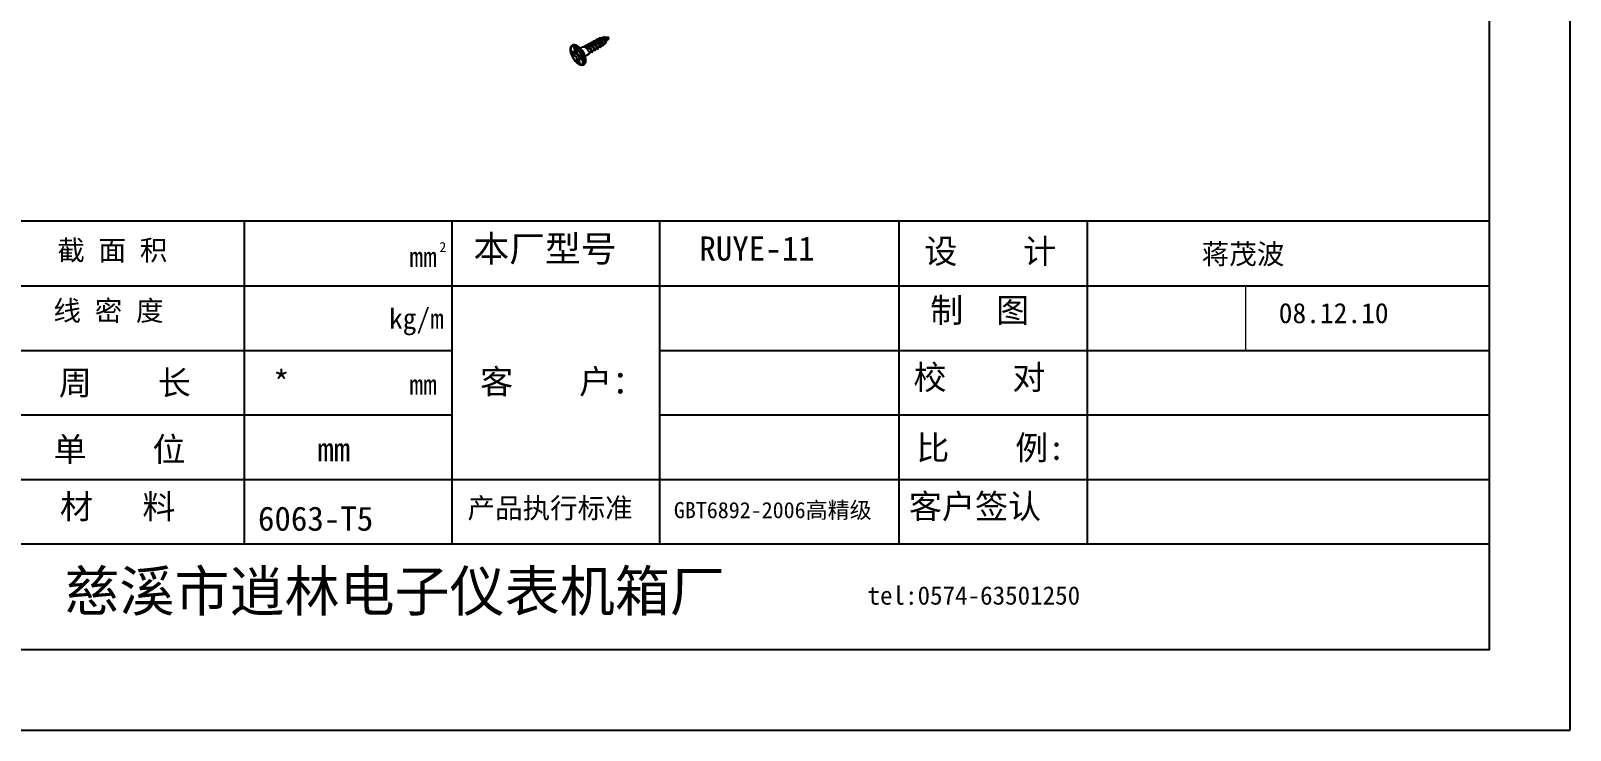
# Model space of a CAD drawing. Header units: millimetres. Extents: x 2693 to 3287, y 268 to 688.
# Drawn here: x 2905.6 to 3287.1, y 267.8 to 441.1 of the extents above; entities that cross this region are included whole.
import ezdxf

# ---------------------------------------------------------------- set-up
doc = ezdxf.new("R2010")
doc.units = ezdxf.units.MM
doc.layers.add('02___PRT_ALL_AXES', color=7, linetype='Continuous')

msp = doc.modelspace()

# ---------------------------------------------------------------- linework, layer by layer
at = {"color": 7, "linetype": 'Continuous'}
for p, q in [((3046.504, 439.092), (3046.376, 439.02)), ((3048.001, 438.6), (3048.457, 438.858)), ((3048.605, 439.039), (3048.575, 439.063)), ((3048.585, 438.796), (3048.591, 438.797)), ((3048.592, 439.049), (3048.606, 439.04)), ((3048.616, 439.03), (3048.605, 439.039)), ((3048.642, 439.067), (3048.682, 439)), ((3048.866, 439.46), (3048.806, 439.464)), ((3039.467, 435.81), (3039.448, 435.887)), ((3042.913, 437.133), (3042.802, 437.07)), ((3043.625, 437.536), (3043.503, 437.467)), ((3044.109, 435.744), (3044.514, 435.973)), ((3044.352, 437.911), (3044.239, 437.847)), ((3044.494, 435.962), (3044.498, 435.958)), ((3044.499, 435.956), (3044.519, 435.935)), ((3044.818, 436.145), (3045.226, 436.376)), ((3045.064, 438.314), (3044.94, 438.244)), ((3045.206, 436.365), (3045.21, 436.361)), ((3045.21, 436.361), (3045.227, 436.341)), ((3045.511, 436.574), (3045.923, 436.806)), ((3045.792, 438.69), (3045.677, 438.624)), ((3045.907, 436.798), (3045.925, 436.779)), ((3045.925, 436.779), (3045.947, 436.755)), ((3046.22, 436.975), (3046.635, 437.209)), ((3046.619, 437.201), (3046.636, 437.183)), ((3046.636, 437.183), (3046.655, 437.162)), ((3046.914, 437.404), (3047.331, 437.64)), ((3047.617, 437.802), (3048.037, 438.039)), ((3048, 438.6), (3048.095, 438.461)), ((3048.049, 438.053), (3048.042, 438.044)), ((3048.104, 438.444), (3048.094, 438.482)), ((3048.15, 438.364), (3048.095, 438.461)), ((3042.667, 432.735), (3042.74, 432.785)), ((3043.008, 434.497), (3043.007, 434.499)), ((3043.008, 434.497), (3043.031, 434.402))]:
    msp.add_line(p, q, dxfattribs=at)
at = {"lineweight": -3}
for p, q in [((3267.121, 393.947), (2887.121, 393.947)), ((2958.55, 393.947), (2958.55, 313.947)), ((3009.978, 393.947), (3009.978, 313.947)), ((3061.407, 393.947), (3061.407, 313.947)), ((3120.708, 393.947), (3120.708, 313.947)), ((3167.401, 393.947), (3167.401, 313.947)), ((2887.121, 377.947), (3267.121, 377.947)), ((2887.121, 361.947), (3009.978, 361.947)), ((3061.407, 361.947), (3267.121, 361.947)), ((2887.121, 345.947), (3009.978, 345.947)), ((3061.407, 345.947), (3267.121, 345.947)), ((2887.121, 329.947), (3267.121, 329.947)), ((3267.121, 313.947), (2887.121, 313.947))]:
    msp.add_line(p, q, dxfattribs=at)
at = {"lineweight": 9, "ltscale": 0.25}
msp.add_line((3206.679, 377.947), (3206.679, 361.947), dxfattribs=at)
for points in [[(3287.121, 267.843), (3287.121, 687.843), (2693.121, 687.843), (2693.121, 267.843)], [(2713.121, 287.843), (3267.121, 287.843), (3267.121, 667.843), (2713.121, 667.843)]]:
    msp.add_lwpolyline(points, close=True)
at = {"color": 7, "linetype": 'Continuous'}
for points in [[(3048.429, 438.87), (3048.498, 438.841), (3048.585, 438.796)], [(3047.32, 437.633), (3047.35, 437.602), (3047.362, 437.589)], [(3048.094, 438.482), (3048.078, 438.57), (3048.071, 438.64)]]:
    msp.add_lwpolyline(points, dxfattribs=at)
for points, start_tangent, end_tangent in [([(3045.769, 438.922), (3045.709, 438.883), (3045.607, 438.78), (3045.536, 438.656)], (-0.8796906, -0.4755466), (-0.4059292, -0.9139045)), ([(3046.817, 438.611), (3046.648, 438.742), (3046.473, 438.85), (3046.3, 438.928), (3046.132, 438.972), (3045.974, 438.98), (3045.832, 438.95), (3045.769, 438.922)], (-0.7609963, 0.6487563), (-0.8796906, -0.4755466)), ([(3045.792, 438.69), (3045.907, 438.735), (3046.041, 438.75), (3046.187, 438.733), (3046.339, 438.686), (3046.494, 438.611), (3046.646, 438.514), (3046.792, 438.4), (3046.926, 438.275), (3047.045, 438.146), (3047.146, 438.02), (3047.226, 437.903), (3047.285, 437.801), (3047.322, 437.72), (3047.337, 437.666), (3047.332, 437.64), (3047.331, 437.64)], (0.8704697, 0.492222), (-0.9177692, -0.3971142)), ([(3046.433, 439.005), (3046.267, 439.048), (3046.111, 439.055), (3045.967, 439.024), (3045.909, 438.998)], (-0.9426852, 0.3336835), (-0.8794302, -0.4760278)), ([(3046.519, 439.293), (3046.467, 439.268), (3046.36, 439.186), (3046.275, 439.07), (3046.264, 439.049)], (-0.9312434, -0.3643977), (-0.4509491, -0.8925497)), ([(3046.433, 439.005), (3046.596, 438.933), (3046.76, 438.835), (3046.921, 438.715), (3047.073, 438.578), (3047.213, 438.431), (3047.338, 438.28), (3047.444, 438.131), (3047.529, 437.993), (3047.591, 437.869), (3047.631, 437.766), (3047.648, 437.689), (3047.644, 437.642), (3047.636, 437.632)], (0.9426852, -0.3336835), (-0.7951218, -0.6064498)), ([(3046.433, 439.005), (3046.53, 438.931), (3046.627, 438.839), (3046.724, 438.731), (3046.817, 438.611)], (0.8263766, -0.5631178), (0.5854497, -0.8107087)), ([(3046.504, 439.092), (3046.544, 439.112), (3046.67, 439.148), (3046.81, 439.15), (3046.96, 439.12), (3047.115, 439.061), (3047.27, 438.976), (3047.421, 438.871), (3047.563, 438.751), (3047.691, 438.623), (3047.803, 438.493), (3047.896, 438.369), (3047.968, 438.258), (3048.017, 438.164), (3048.043, 438.095), (3048.049, 438.053)], (0.8700169, 0.4930219), (-0.427559, -0.9039874)), ([(3047.968, 438.352), (3047.887, 438.484), (3047.784, 438.626), (3047.661, 438.772), (3047.522, 438.913), (3047.371, 439.043), (3047.211, 439.154), (3047.049, 439.242), (3046.888, 439.3), (3046.735, 439.325), (3046.593, 439.315), (3046.519, 439.293)], (-0.487231, 0.8732731), (-0.9312434, -0.3643977)), ([(3046.674, 439.35), (3046.724, 439.364), (3046.865, 439.377), (3047.018, 439.354), (3047.178, 439.3), (3047.34, 439.216), (3047.499, 439.11), (3047.65, 438.986), (3047.788, 438.852), (3047.911, 438.714), (3048, 438.6)], (0.9450285, 0.326988), (0.5924465, -0.8056098)), ([(3047.092, 439.33), (3047.138, 439.388), (3047.233, 439.468), (3047.346, 439.516), (3047.403, 439.528)], (0.5604486, 0.8281892), (0.9894243, 0.1450503)), ([(3047.269, 439.257), (3047.327, 439.284), (3047.433, 439.311), (3047.546, 439.314), (3047.662, 439.297), (3047.779, 439.263), (3047.893, 439.215), (3048.001, 439.158), (3048.1, 439.097), (3048.189, 439.036), (3048.266, 438.98), (3048.331, 438.932), (3048.384, 438.895), (3048.425, 438.872), (3048.429, 438.87)], (0.870454, 0.4922498), (0.9218198, -0.3876188)), ([(3047.403, 439.528), (3047.472, 439.534), (3047.606, 439.521), (3047.744, 439.482), (3047.885, 439.419), (3048.023, 439.337), (3048.15, 439.244), (3048.263, 439.147), (3048.363, 439.05), (3048.444, 438.961), (3048.506, 438.888)], (0.9894243, 0.1450503), (0.6352556, -0.772302)), ([(3047.779, 439.542), (3047.649, 439.554), (3047.599, 439.552)], (-0.9821515, 0.1880914), (-0.9954374, -0.0954166)), ([(3047.778, 439.543), (3047.862, 439.566), (3047.905, 439.569)], (0.9182221, 0.3960659), (0.9998613, 0.0166526)), ([(3048.575, 439.063), (3048.559, 439.077), (3048.485, 439.141), (3048.396, 439.217), (3048.292, 439.297), (3048.173, 439.376), (3048.045, 439.448), (3047.913, 439.505), (3047.78, 439.542), (3047.779, 439.542)], (-0.7588168, 0.6513041), (-0.9821515, 0.1880914)), ([(3047.905, 439.569), (3047.965, 439.566), (3048.072, 439.541), (3048.178, 439.495), (3048.283, 439.432), (3048.381, 439.358), (3048.467, 439.279), (3048.54, 439.2), (3048.599, 439.128), (3048.642, 439.067)], (0.9998613, 0.0166526), (0.5523115, -0.8336378)), ([(3048.506, 438.888), (3048.551, 438.833), (3048.579, 438.801), (3048.586, 438.797)], (0.6352556, -0.772302), (0.9360082, -0.3519782)), ([(3048.806, 439.462), (3048.768, 439.471), (3048.7, 439.49), (3048.624, 439.51), (3048.543, 439.526)], (-0.9831693, 0.182697), (-0.9880264, 0.1542847)), ([(3048.606, 439.04), (3048.647, 439.014), (3048.682, 439)], (0.8262892, -0.5632461), (0.9757966, -0.2186803)), ([(3048.682, 439), (3048.665, 439.001), (3048.643, 439.011), (3048.616, 439.03)], (-0.9642453, -0.2650113), (-0.7930555, 0.6091494)), ([(3048.866, 439.46), (3048.824, 439.46), (3048.806, 439.462)], (-0.982318, -0.1872198), (-0.9831693, 0.182697)), ([(3039.448, 435.887), (3039.387, 436.218), (3039.363, 436.534), (3039.38, 436.826), (3039.44, 437.081), (3039.538, 437.287), (3039.663, 437.442), (3039.813, 437.554)], (-0.2263882, 0.9740372), (0.8703267, 0.4924748)), ([(3042.167, 434.87), (3042.029, 435.177), (3041.845, 435.523), (3041.64, 435.856), (3041.418, 436.167), (3041.184, 436.449), (3040.945, 436.695), (3040.706, 436.899), (3040.473, 437.055), (3040.252, 437.161), (3040.048, 437.213), (3039.866, 437.21), (3039.712, 437.152), (3039.588, 437.04), (3039.497, 436.878), (3039.443, 436.67), (3039.425, 436.42), (3039.446, 436.134), (3039.503, 435.82)], (-0.3847147, 0.9230355), (0.2263882, -0.9740372)), ([(3042.571, 432.68), (3042.38, 432.605), (3042.158, 432.582), (3041.902, 432.621), (3041.623, 432.731), (3041.34, 432.903), (3041.061, 433.127), (3040.79, 433.394), (3040.532, 433.697), (3040.288, 434.03), (3040.065, 434.386), (3039.865, 434.757), (3039.693, 435.135), (3039.553, 435.514), (3039.467, 435.81)], (-0.8703267, -0.4924748), (-0.2449622, 0.9695326)), ([(3039.503, 435.82), (3039.596, 435.486), (3039.723, 435.139), (3039.88, 434.788), (3040.063, 434.442), (3040.269, 434.11), (3040.491, 433.798), (3040.725, 433.516), (3040.964, 433.27), (3041.203, 433.067), (3041.436, 432.91), (3041.657, 432.805), (3041.861, 432.753), (3042.042, 432.756), (3042.197, 432.814), (3042.321, 432.925), (3042.411, 433.087), (3042.466, 433.296), (3042.483, 433.546), (3042.463, 433.831), (3042.405, 434.145)], (0.2263882, -0.9740372), (-0.2263882, 0.9740372)), ([(3039.912, 437.596), (3039.813, 437.554)], (-0.9558734, -0.2937789), (-0.8708824, -0.4914914)), ([(3039.909, 437.608), (3040.1, 437.684), (3040.322, 437.707), (3040.578, 437.667), (3040.856, 437.558), (3041.14, 437.386), (3041.419, 437.162), (3041.596, 436.993)], (0.8703267, 0.4924748), (0.7015823, -0.7125885)), ([(3042.913, 434.233), (3042.815, 434.59), (3042.682, 434.959), (3042.518, 435.333), (3042.327, 435.704), (3042.112, 436.063), (3041.88, 436.401), (3041.633, 436.713), (3041.38, 436.99), (3041.124, 437.226), (3040.872, 437.416), (3040.629, 437.556), (3040.4, 437.643), (3040.192, 437.675), (3040.008, 437.651), (3039.909, 437.608)], (-0.2263882, 0.9740372), (-0.8708824, -0.4914915)), ([(3042.817, 434.179), (3042.718, 434.535), (3042.586, 434.905), (3042.422, 435.279), (3042.23, 435.649), (3042.016, 436.008), (3041.783, 436.347), (3041.537, 436.658), (3041.283, 436.935), (3041.027, 437.171), (3040.775, 437.362), (3040.532, 437.502), (3040.304, 437.589), (3040.096, 437.621), (3039.912, 437.596)], (-0.2263882, 0.9740372), (-0.9558734, -0.2937789)), ([(3043.007, 434.499), (3042.932, 434.757), (3042.798, 435.124), (3042.632, 435.495), (3042.438, 435.861), (3042.221, 436.213), (3041.986, 436.542), (3041.739, 436.84), (3041.596, 436.993)], (-0.2499773, 0.9682517), (-0.7016469, 0.7125248)), ([(3044.008, 435.966), (3043.91, 436.128), (3043.787, 436.3), (3043.644, 436.473), (3043.487, 436.635), (3043.318, 436.783), (3043.138, 436.911), (3042.957, 437.012), (3042.782, 437.078), (3042.615, 437.109), (3042.457, 437.103), (3042.318, 437.057), (3042.307, 437.051)], (-0.4815578, 0.8764143), (-0.8793356, -0.4762027)), ([(3042.656, 437.103), (3042.692, 437.171), (3042.785, 437.289), (3042.89, 437.366)], (0.4156009, 0.9095471), (0.8793406, 0.4761934)), ([(3042.89, 437.366), (3042.9, 437.371), (3043.039, 437.417), (3043.194, 437.424), (3043.36, 437.393), (3043.534, 437.328), (3043.714, 437.229), (3043.892, 437.102), (3044.059, 436.957), (3044.215, 436.797), (3044.357, 436.626), (3044.479, 436.456), (3044.577, 436.296)], (0.8793406, 0.4761934), (0.4844265, -0.8748319)), ([(3042.913, 437.133), (3043.033, 437.18), (3043.174, 437.194), (3043.327, 437.174), (3043.488, 437.121), (3043.651, 437.038), (3043.811, 436.932), (3043.964, 436.807), (3044.104, 436.671), (3044.229, 436.53), (3044.334, 436.392), (3044.417, 436.263), (3044.476, 436.152), (3044.512, 436.063), (3044.524, 436.003), (3044.515, 435.973), (3044.514, 435.973)], (0.8704657, 0.4922291), (-0.8995263, -0.4368665)), ([(3044.713, 436.375), (3044.615, 436.536), (3044.493, 436.705), (3044.352, 436.874), (3044.198, 437.033), (3044.029, 437.179), (3043.852, 437.305), (3043.673, 437.403), (3043.501, 437.468), (3043.334, 437.499), (3043.178, 437.493), (3043.04, 437.447), (3043.029, 437.441)], (-0.4851226, 0.8744462), (-0.879328, -0.4762166)), ([(3043.373, 437.493), (3043.408, 437.559), (3043.5, 437.676), (3043.604, 437.752)], (0.4200993, 0.9074782), (0.8793465, 0.4761825)), ([(3043.604, 437.752), (3043.614, 437.757), (3043.752, 437.803), (3043.906, 437.81), (3044.07, 437.78), (3044.242, 437.716), (3044.42, 437.619), (3044.596, 437.494), (3044.762, 437.351), (3044.916, 437.194), (3045.057, 437.026), (3045.178, 436.858), (3045.274, 436.701)], (0.8793465, 0.4761825), (0.4880305, -0.8728266)), ([(3043.625, 437.536), (3043.628, 437.538), (3043.755, 437.585), (3043.898, 437.597), (3044.052, 437.574), (3044.214, 437.518), (3044.378, 437.432), (3044.538, 437.323), (3044.691, 437.196), (3044.831, 437.058), (3044.954, 436.917), (3045.057, 436.779), (3045.137, 436.651), (3045.194, 436.542), (3045.227, 436.456), (3045.236, 436.399), (3045.226, 436.376)], (0.8702058, 0.4926883), (-0.7865765, -0.6174929)), ([(3045.414, 436.782), (3045.317, 436.939), (3045.197, 437.106), (3045.056, 437.274), (3044.902, 437.43), (3044.736, 437.573), (3044.56, 437.697), (3044.383, 437.794), (3044.211, 437.858), (3044.047, 437.887), (3043.894, 437.88), (3043.757, 437.834), (3043.747, 437.829)], (-0.4887639, 0.8724161), (-0.8793635, -0.4761511)), ([(3044.125, 435.492), (3044.146, 435.522), (3044.15, 435.589), (3044.129, 435.69), (3044.081, 435.818), (3044.008, 435.966)], (0.8269555, 0.5622673), (-0.4815578, 0.8764143)), ([(3044.096, 437.88), (3044.135, 437.953), (3044.226, 438.068), (3044.33, 438.144)], (0.4110989, 0.9115907), (0.8793684, 0.4761421)), ([(3044.33, 438.144), (3044.339, 438.149), (3044.475, 438.195), (3044.627, 438.202), (3044.79, 438.173), (3044.96, 438.11), (3045.136, 438.015), (3045.31, 437.893), (3045.474, 437.752), (3045.627, 437.597), (3045.767, 437.432), (3045.887, 437.267), (3045.982, 437.112)], (0.8793684, 0.4761421), (0.4917899, -0.8707139)), ([(3044.352, 437.911), (3044.47, 437.958), (3044.608, 437.972), (3044.757, 437.954), (3044.914, 437.903), (3045.072, 437.825), (3045.229, 437.723), (3045.378, 437.604), (3045.515, 437.473), (3045.637, 437.338), (3045.74, 437.206), (3045.821, 437.083), (3045.881, 436.977), (3045.917, 436.892), (3045.931, 436.834), (3045.923, 436.807), (3045.922, 436.806)], (0.8704684, 0.4922243), (-0.9073786, -0.4203143)), ([(3046.119, 437.191), (3046.022, 437.347), (3045.904, 437.51), (3045.765, 437.673), (3045.611, 437.829), (3045.446, 437.97), (3045.274, 438.091), (3045.1, 438.185), (3044.928, 438.249), (3044.765, 438.278), (3044.614, 438.27), (3044.48, 438.225), (3044.469, 438.22)], (-0.4925243, 0.8702987), (-0.879406, -0.4760726)), ([(3044.694, 435.83), (3044.689, 435.827), (3044.642, 435.832), (3044.577, 435.875), (3044.519, 435.935)], (-0.8255666, -0.5643047), (-0.6621793, 0.7493454)), ([(3044.577, 436.296), (3044.649, 436.151), (3044.697, 436.024), (3044.719, 435.925), (3044.715, 435.858), (3044.694, 435.83)], (0.4844265, -0.8748319), (-0.8255666, -0.5643047)), ([(3044.831, 435.91), (3044.851, 435.939), (3044.855, 436.005), (3044.833, 436.104), (3044.786, 436.23), (3044.713, 436.375)], (0.8244326, 0.5659602), (-0.4851226, 0.8744462)), ([(3045.044, 438.53), (3044.951, 438.464), (3044.856, 438.349), (3044.813, 438.27)], (-0.8792307, -0.4763962), (-0.4154976, -0.9095943)), ([(3046.801, 437.078), (3046.811, 437.085), (3046.824, 437.134), (3046.811, 437.217), (3046.773, 437.329), (3046.709, 437.464), (3046.62, 437.617), (3046.506, 437.78), (3046.372, 437.945), (3046.22, 438.105), (3046.055, 438.252), (3045.881, 438.379), (3045.705, 438.481), (3045.53, 438.551), (3045.363, 438.586), (3045.208, 438.584), (3045.069, 438.543), (3045.044, 438.53)], (0.8947377, 0.446592), (-0.8792307, -0.4763962)), ([(3045.064, 438.314), (3045.086, 438.326), (3045.213, 438.367), (3045.355, 438.374), (3045.507, 438.347), (3045.665, 438.289), (3045.825, 438.204), (3045.98, 438.097), (3046.127, 437.973), (3046.262, 437.84), (3046.379, 437.704), (3046.477, 437.573), (3046.553, 437.454), (3046.606, 437.352), (3046.635, 437.275), (3046.643, 437.225), (3046.634, 437.21)], (0.8698943, 0.4932382), (-0.7462417, -0.6656751)), ([(3045.187, 438.608), (3045.197, 438.613), (3045.329, 438.657), (3045.478, 438.666), (3045.64, 438.638), (3045.809, 438.576), (3045.981, 438.484), (3046.151, 438.366), (3046.314, 438.228), (3046.466, 438.075), (3046.603, 437.916), (3046.721, 437.755), (3046.817, 437.602), (3046.89, 437.463), (3046.938, 437.344), (3046.961, 437.25), (3046.96, 437.187), (3046.942, 437.159)], (0.87943, 0.4760283), (-0.8196543, -0.5728584)), ([(3045.393, 436.243), (3045.388, 436.24), (3045.341, 436.246), (3045.279, 436.289), (3045.228, 436.342)], (-0.8226916, -0.5684879), (-0.6648131, 0.7470097)), ([(3045.274, 436.701), (3045.346, 436.558), (3045.394, 436.433), (3045.416, 436.336), (3045.413, 436.271), (3045.393, 436.243)], (0.4880305, -0.8728266), (-0.8226916, -0.5684879)), ([(3045.533, 436.326), (3045.553, 436.354), (3045.556, 436.419), (3045.534, 436.516), (3045.486, 436.64), (3045.414, 436.782)], (0.8238397, 0.5668229), (-0.4887639, 0.8724161)), ([(3045.947, 436.755), (3045.984, 436.717), (3046.047, 436.669), (3046.094, 436.659), (3046.103, 436.663)], (0.665646, -0.7462677), (0.815927, 0.5781549)), ([(3046.103, 436.663), (3046.121, 436.687), (3046.125, 436.75), (3046.103, 436.846), (3046.056, 436.968), (3045.982, 437.112)], (0.815927, 0.5781549), (-0.4917899, 0.8707139)), ([(3046.239, 436.744), (3046.258, 436.769), (3046.261, 436.832), (3046.239, 436.926), (3046.192, 437.049), (3046.119, 437.191)], (0.8147497, 0.5798128), (-0.4925243, 0.8702987)), ([(3046.655, 437.162), (3046.724, 437.098), (3046.777, 437.072), (3046.801, 437.078)], (0.6744825, -0.7382908), (0.8947377, 0.446592)), ([(3047.495, 437.52), (3047.506, 437.531), (3047.514, 437.581), (3047.5, 437.659), (3047.464, 437.763), (3047.406, 437.887), (3047.325, 438.026), (3047.223, 438.174), (3047.103, 438.325), (3046.966, 438.473), (3046.817, 438.611)], (0.80505, 0.593207), (-0.7609963, 0.6487563)), ([(3047.362, 437.589), (3047.378, 437.572), (3047.435, 437.526), (3047.479, 437.513), (3047.495, 437.52)], (0.6799582, -0.7332509), (0.80505, 0.593207)), ([(3047.968, 438.352), (3048.018, 438.254), (3048.052, 438.17), (3048.069, 438.105), (3048.071, 438.061), (3048.064, 438.044)], (0.487231, -0.8732731), (-0.6446578, -0.7644713)), ([(3048.064, 438.044), (3048.059, 438.04), (3048.043, 438.039)], (-0.6446578, -0.7644713), (-0.9734633, 0.2288431)), ([(3048.203, 438.209), (3048.204, 438.23), (3048.188, 438.282), (3048.152, 438.361), (3048.15, 438.364)], (0.6611526, 0.7502515), (-0.4540406, 0.890981)), ([(3042.405, 434.145), (3042.312, 434.479), (3042.186, 434.826), (3042.167, 434.87)], (-0.2263882, 0.9740372), (-0.3847147, 0.9230355)), ([(3042.571, 432.68), (3042.627, 432.717), (3042.658, 432.743)], (0.8708824, 0.4914914), (0.7434792, 0.6687591)), ([(3042.658, 432.743), (3042.75, 432.85), (3042.838, 433.034), (3042.89, 433.264), (3042.904, 433.536), (3042.879, 433.843), (3042.817, 434.179)], (0.7434792, 0.6687591), (-0.2263882, 0.9740372)), ([(3043.031, 434.402), (3043.093, 434.07), (3043.117, 433.755), (3043.1, 433.463), (3043.04, 433.207), (3042.942, 433.002), (3042.817, 432.846), (3042.667, 432.735)], (0.2263882, -0.9740372), (-0.8703267, -0.4924748)), ([(3042.74, 432.785), (3042.846, 432.905), (3042.935, 433.089), (3042.986, 433.319), (3043, 433.591), (3042.975, 433.898), (3042.913, 434.233)], (0.7682148, 0.6401922), (-0.2263882, 0.9740372))]:
    msp.add_spline(points, degree=3, dxfattribs=dict(at, start_tangent=start_tangent, end_tangent=end_tangent))
at = {"layer": '02___PRT_ALL_AXES', "color": 7, "linetype": 'Continuous'}
for p, q in [((3045.769, 438.922), (3045.909, 438.998)), ((3046.519, 439.293), (3046.674, 439.35)), ((3047.403, 439.528), (3047.599, 439.552)), ((3048.69, 438.996), (3048.591, 438.797)), ((3039.514, 436.173), (3040.568, 435.565)), ((3039.707, 435.344), (3039.514, 436.173)), ((3039.707, 435.344), (3040.76, 434.736)), ((3039.813, 437.554), (3039.909, 437.608)), ((3040.798, 436.735), (3040.218, 437.07)), ((3040.218, 437.07), (3040.568, 435.565)), ((3040.568, 435.565), (3041.012, 435.816)), ((3040.76, 434.736), (3041.388, 435.091)), ((3040.798, 436.735), (3041.148, 435.23)), ((3041.148, 435.23), (3042.202, 434.621)), ((3041.596, 436.993), (3042.184, 436.395)), ((3041.806, 436.78), (3042.308, 437.051)), ((3043.008, 434.497), (3042.799, 435.31)), ((3042.89, 437.366), (3043.029, 437.441)), ((3042.933, 434.787), (3044.125, 435.492)), ((3043.604, 437.752), (3043.747, 437.829)), ((3044.33, 438.144), (3044.469, 438.22)), ((3044.695, 435.829), (3044.831, 435.91)), ((3045.044, 438.53), (3045.187, 438.608)), ((3045.393, 436.243), (3045.533, 436.326)), ((3046.103, 436.663), (3046.239, 436.743)), ((3046.802, 437.076), (3046.942, 437.159)), ((3047.637, 437.631), (3047.496, 437.519)), ((3048.203, 438.209), (3048.064, 438.044)), ((3040.76, 434.736), (3041.11, 433.231)), ((3041.691, 432.896), (3041.11, 433.231)), ((3041.341, 434.401), (3041.969, 434.756)), ((3041.341, 434.401), (3042.395, 433.792)), ((3041.341, 434.401), (3041.691, 432.896)), ((3042.395, 433.792), (3042.202, 434.621)), ((3042.571, 432.68), (3042.667, 432.735))]:
    msp.add_line(p, q, dxfattribs=at)
for points, start_tangent, end_tangent in [([(3047.905, 439.569), (3047.909, 439.569), (3048.27, 439.558), (3048.543, 439.526)], (0.9998577, 0.0168676), (0.9880283, -0.1542729)), ([(3048.866, 439.46), (3048.775, 439.194), (3048.69, 438.996)], (-0.2872329, -0.9578608), (-0.4185947, -0.9081732)), ([(3041.125, 435.339), (3040.922, 435.368), (3040.534, 435.395), (3040.126, 435.387), (3039.707, 435.344)], (-0.9849922, 0.1725989), (-0.9900717, -0.1405635)), ([(3041.571, 434.528), (3041.604, 434.821), (3041.61, 434.966)], (0.1542823, 0.9880268), (0.0198976, 0.999802)), ([(3042.184, 436.395), (3042.192, 436.388), (3042.328, 436.233), (3042.456, 436.056), (3042.573, 435.863), (3042.673, 435.663), (3042.753, 435.462), (3042.799, 435.31)], (0.7015108, -0.7126588), (0.2493741, -0.9684072)), ([(3041.11, 433.231), (3041.303, 433.615), (3041.441, 433.979)], (0.4961683, 0.8682263), (0.3056995, 0.9521281))]:
    msp.add_spline(points, degree=3, dxfattribs=dict(at, start_tangent=start_tangent, end_tangent=end_tangent))

# ---------------------------------------------------------------- texts
at = {"color": 3, "attachment_point": 1}
for s, insert, char_height, width in [('{\\fSimHei|b0|i0|c134|p2;\\C256;截 面 积}', (2912.213, 389.273), 5, 47.96823), ('{\\fSimSun|b0|i0|c134|p54;\\C256;本厂型号}', (3015.337, 390.406), 6.5, 44.40524), ('RUYE-11', (3071.316, 390.188), 6, 42.39369), ('{\\fSimHei|b0|i0|c134|p2;\\C256;线 密 度}', (2911.261, 374.301), 5, 35.16107), ('08.12.10', (3214.896, 373.697), 5, 41.68409), ('{\\fSimSun|b0|i0|c134|p2;\\C0;材   料}', (2912.862, 326.257), 6, 38.85807)]:
    msp.add_mtext(s, dxfattribs=dict(at, insert=insert, char_height=char_height, width=width))
at = {"attachment_point": 1}
for s, insert, char_height, width in [('{\\fSimSun|b0|i0|c134|p2;设    计}', (3127.054, 389.529), 6, 34.419), ('{\\fSimSun|b0|i0|c134|p2;蒋茂波}', (3195.822, 388.335), 5, 53.65914), ('{\\fSimSun|b0|i0|c134|p2;制  图}', (3128.528, 374.898), 6, 34.419), ('{\\fSimSun|b0|i0|c134|p2;校    对}', (3124.373, 358.269), 6, 34.419), ('\\fISOCP|b0|i0|c134|p2;客户签认', (3123.254, 326.312), 6, 34.419)]:
    msp.add_mtext(s, dxfattribs=dict(at, insert=insert, char_height=char_height, width=width))
at = {"lineweight": 70, "char_height": 5, "width": 227.1988, "attachment_point": 1}
for s, insert in [('{\\fSimSun|b0|i0|c134|p2;mm}', (2999.466, 387.612)), ('{\\fSimSun|b0|i0|c134|p2;kg/m}', (2994.401, 372.318)), ('{\\fSimSun|b0|i0|c134|p2;mm}', (2999.466, 356.002)), ('{\\fSimSun|b0|i0|c134|p2;产品执行标准   \\H0.8x;GBT6892-2006高精级}', (3013.874, 325.379))]:
    msp.add_mtext(s, dxfattribs=dict(at, insert=insert))
at = {"lineweight": -3, "insert": (3006.896, 388.802), "char_height": 2.5, "width": 16.70794, "attachment_point": 1}
msp.add_mtext('{\\fSimSun|b0|i0|c134|p2;2}', dxfattribs=at)
at = {"char_height": 6, "attachment_point": 1}
for s, insert in [('{\\fSimSun|b0|i0|c134|p2;周    长     *}', (2912.583, 356.941)), ('{\\fSimSun|b0|i0|c134|p2; 客    户：     }', (3012.918, 357.208)), ('{\\fSimSun|b0|i0|c134|p2;单    位        mm}', (2911.292, 340.432)), ('{\\fSimSun|b0|i0|c134|p2;比    例:}', (3125.084, 340.829)), ('{\\fSimSun|b0|i0|c134|p2;6063-T5}', (2961.935, 323.274))]:
    msp.add_mtext(s, dxfattribs=dict(at, insert=insert))
at = {"lineweight": 9, "ltscale": 0.25, "attachment_point": 1}
for s, insert, char_height, width in [('{\\fSimSun|b0|i0|c134|p2;慈溪市逍林电子仪表机箱厂}', (2913.962, 307.319), 10, 366.98143), ('tel:0574-63501250', (3112.984, 303.512), 4.55677, 179.90659)]:
    msp.add_mtext(s, dxfattribs=dict(at, insert=insert, char_height=char_height, width=width))

doc.saveas('drawing.dxf')
